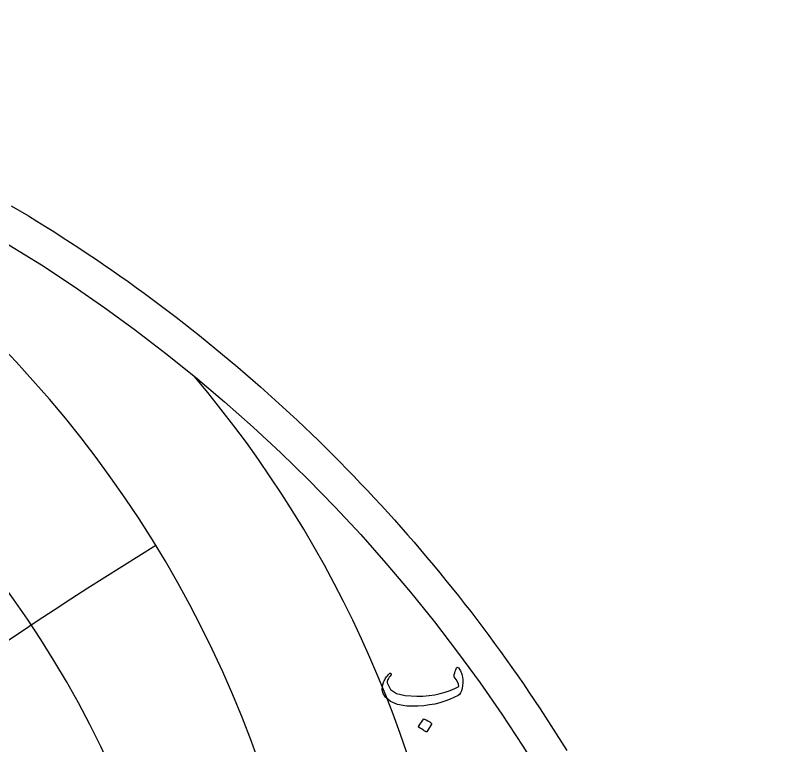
# Model space of a CAD drawing. Header units: millimetres. Extents: x -68 to 68, y -68 to 70.
# Drawn here: x 35 to 67, y 36.12 to 67 of the extents above; entities that cross this region are included whole.
import ezdxf

# ---------------------------------------------------------------- set-up
doc = ezdxf.new("R2010")
doc.units = ezdxf.units.MM
for name, color, linetype in [('CUT_OUTER', 1, 'Continuous'), ('ENGRAVE', 7, 'Continuous'), ('ENGRAVE_FINE', 8, 'Continuous'), ('TEXT', 5, 'Continuous')]:
    doc.layers.add(name, color=color, linetype=linetype)

msp = doc.modelspace()

# ---------------------------------------------------------------- linework, layer by layer
at = {"layer": 'CUT_OUTER'}
msp.add_lwpolyline([(34.8421, 58.9479), (35.2032, 58.733), (35.5629, 58.5159), (35.9213, 58.2965), (36.2783, 58.075), (36.634, 57.8513), (36.9882, 57.6255), (37.3411, 57.3974), (37.6926, 57.1672), (38.0427, 56.9349), (38.3913, 56.7004), (38.7385, 56.4638), (39.0842, 56.225), (39.4285, 55.9841), (39.7712, 55.7411), (40.1125, 55.4961), (40.4523, 55.2489), (40.7905, 54.9996), (41.1272, 54.7483), (41.4624, 54.4949), (41.796, 54.2395), (42.128, 53.982), (42.4584, 53.7225), (42.7873, 53.461), (43.1145, 53.1974), (43.4401, 52.9319), (43.764, 52.6644), (44.0864, 52.3948), (44.407, 52.1233), (44.726, 51.8499), (45.0433, 51.5745), (45.3589, 51.2971), (45.6728, 51.0178), (45.985, 50.7366), (46.2954, 50.4535), (46.6042, 50.1685), (46.9111, 49.8816), (47.2163, 49.5928), (47.5197, 49.3022), (47.8213, 49.0097), (48.1211, 48.7153), (48.4191, 48.4191), (48.7153, 48.1211), (49.0097, 47.8213), (49.3022, 47.5197), (49.5928, 47.2163), (49.8816, 46.9111), (50.1685, 46.6042), (50.4535, 46.2954), (50.7366, 45.985), (51.0178, 45.6728), (51.2971, 45.3589), (51.5745, 45.0433), (51.8499, 44.726), (52.1233, 44.407), (52.3948, 44.0864), (52.6644, 43.764), (52.9319, 43.4401), (53.1974, 43.1145), (53.461, 42.7873), (53.7225, 42.4584), (53.982, 42.128), (54.2395, 41.796), (54.4949, 41.4624), (54.7483, 41.1272), (54.9996, 40.7905), (55.2489, 40.4523), (55.4961, 40.1125), (55.7411, 39.7712), (55.9841, 39.4285), (56.225, 39.0842), (56.4638, 38.7385), (56.7004, 38.3913), (56.9349, 38.0427), (57.1672, 37.6926), (57.3974, 37.3411), (57.6255, 36.9882), (57.8513, 36.634), (58.075, 36.2783), (58.2965, 35.9213)], dxfattribs=at)
at = {"layer": 'ENGRAVE'}
for radius in [67, 43.8575]:
    msp.add_circle((0, 0), radius, dxfattribs=at)
for centre, radius, start, end in [((0, 19.5266), 48.008, 270, 74.07838), ((0, 17.5218), 42.8429, 270, 90), ((0, 15.9065), 38.253, 270, 90), ((5.4433, 20.3146), 48.6394, 269.13847, 40.24515)]:
    msp.add_arc(centre, radius, start, end, dxfattribs=at)
at = {"layer": 'ENGRAVE_FINE'}
msp.add_arc((128.5041, -98.5055), 167.7502, 121.46179, 140, dxfattribs=at)
msp.add_arc((128.5041, -98.5055), 167.7502, 121.46179, 140, dxfattribs=at)
at = {"layer": 'TEXT'}
for points in [[(53.7273, 39.4173), (53.7559, 39.3814), (53.7821, 39.3417), (53.8059, 39.2983), (53.8273, 39.2512), (53.8464, 39.2007), (53.863, 39.1469), (53.8772, 39.09), (53.8891, 39.0298), (53.9045, 38.909), (53.9082, 38.7892), (53.9003, 38.6705), (53.8806, 38.5529), (53.8508, 38.4481), (53.8124, 38.3634), (53.7656, 38.299), (53.7102, 38.2548), (53.5346, 38.162), (53.3483, 38.0792), (53.1514, 38.0065), (52.9438, 37.944), (52.7256, 37.8921), (52.4967, 37.8514), (52.2572, 37.8219), (52.007, 37.8035), (51.5381, 37.8083), (51.1533, 37.8737), (50.8526, 37.9999), (50.6359, 38.1867), (50.547, 38.3328), (50.5061, 38.4901), (50.513, 38.6586), (50.5678, 38.8382), (50.5863, 38.8769), (50.6077, 38.9164), (50.6321, 38.9568), (50.6593, 38.9979), (50.6895, 39.0398), (50.7227, 39.0825), (50.7587, 39.126), (50.7977, 39.1703), (50.8108, 39.1828), (50.8243, 39.1906), (50.8384, 39.1935), (50.8531, 39.1916), (50.8629, 39.1879), (50.8712, 39.181), (50.8778, 39.1709), (50.8829, 39.1576), (50.8853, 39.145), (50.884, 39.1331), (50.8789, 39.1216), (50.8701, 39.1107), (50.8337, 39.0673), (50.8009, 39.0224), (50.7719, 38.9758), (50.7466, 38.9276), (50.7293, 38.8816), (50.72, 38.8371), (50.7187, 38.7943), (50.7253, 38.753), (50.8584, 38.5122), (51.1086, 38.3432), (51.4758, 38.2461), (51.9602, 38.2208), (52.2264, 38.231), (52.4802, 38.2532), (52.7214, 38.2874), (52.9502, 38.3336), (53.1667, 38.3918), (53.3712, 38.4619), (53.5637, 38.544), (53.7443, 38.6381), (53.7267, 38.7259), (53.6868, 38.8233), (53.6246, 38.9303), (53.5399, 39.0468), (53.5373, 39.058), (53.5378, 39.0788), (53.5415, 39.1091), (53.5484, 39.149), (53.5503, 39.153), (53.5516, 39.1565), (53.5524, 39.1594), (53.5527, 39.1618), (53.5665, 39.2161), (53.5868, 39.2768), (53.6134, 39.3438), (53.6464, 39.4173), (53.661, 39.4397), (53.6794, 39.4471), (53.7015, 39.4397), (53.7273, 39.4173)], [(52.2412, 37.2499), (52.2465, 37.2553), (52.254, 37.2585), (52.2636, 37.2595), (52.2753, 37.2585), (52.358, 37.2249), (52.436, 37.1839), (52.5092, 37.1355), (52.5776, 37.0796), (52.5843, 37.0711), (52.5872, 37.0626), (52.5864, 37.0541), (52.5819, 37.0456), (52.3817, 36.7219), (52.3743, 36.7142), (52.3647, 36.7124), (52.353, 36.7164), (52.3391, 36.7262), (52.3272, 36.7347), (52.3083, 36.7475), (52.2825, 36.7645), (52.2497, 36.7858), (52.2095, 36.8114), (52.1614, 36.8412), (52.1052, 36.8752), (52.0411, 36.9136), (52.0326, 36.9199), (52.0283, 36.9263), (52.0283, 36.9327), (52.0326, 36.9391)]]:
    msp.add_lwpolyline(points, close=True, dxfattribs=at)

doc.saveas('drawing.dxf')
